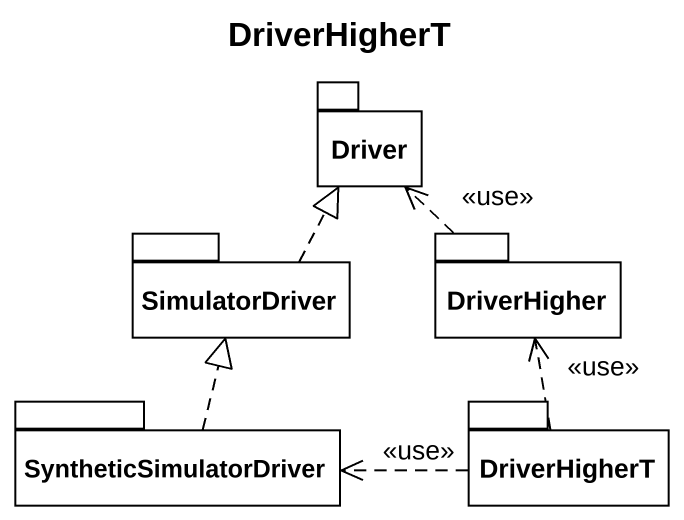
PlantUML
@startuml
title DriverHigherT
package Driver #FFFFFF {
}
package SimulatorDriver #FFFFFF {
}
package DriverHigher #FFFFFF {
}
package SyntheticSimulatorDriver #FFFFFF {
}
package DriverHigherT #FFFFFF {
}
SimulatorDriver .up.|> Driver
DriverHigher .up.> Driver : <<use>>
SyntheticSimulatorDriver .up.|> SimulatorDriver
DriverHigherT .up.> DriverHigher : <<use>>
DriverHigherT .left.> SyntheticSimulatorDriver : <<use>>
@enduml
